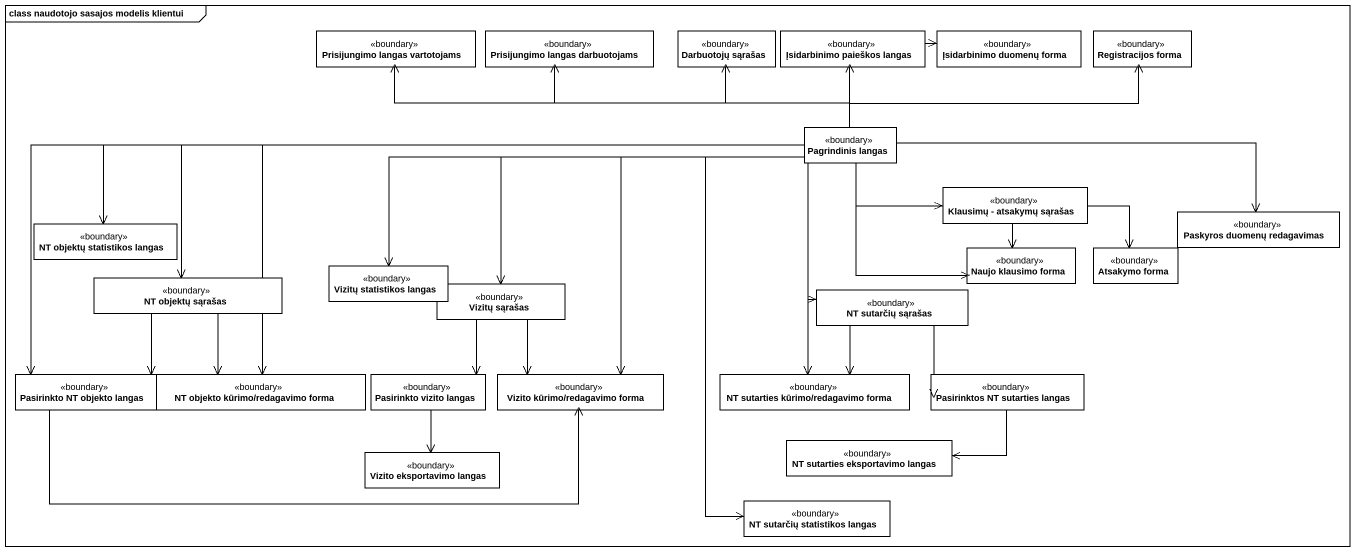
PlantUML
@startuml
mainframe class naudotojo sasajos modelis klientui
hide circle
hide empty members
class "Prisijungimo langas vartotojams" as Prisijungimo_langas <<boundary>>
class "Prisijungimo langas darbuotojams" as Prisijungimo_langas_2 <<boundary>>
class "Darbuotojų sąrašas" as Darbuotojų_sąrašas <<boundary>>
class "Įsidarbinimo paieškos langas" as Įsidarbinimo_paieškos_langas <<boundary>>
class "Įsidarbinimo duomenų forma" as Įsidarbinimo_duomenų_forma <<boundary>>
class "Registracijos forma" as Registracijos_forma <<boundary>>
class "Pagrindinis langas" as Pagrindinis_langas <<boundary>>
class "Klausimų - atsakymų sąrašas" as Klausimų_atsakymų_sąrašas <<boundary>>
class "NT objektų statistikos langas" as NT_objektų_statistikos <<boundary>>
class "Paskyros duomenų redagavimas" as Paskyros_duomenų_redagavimas <<boundary>>
class "Vizitų statistikos langas" as Vizitų_statistikos_langas <<boundary>>
class "Naujo klausimo forma" as Naujo_klausimo_forma <<boundary>>
class "Atsakymo forma" as Atsakymo_forma <<boundary>>
class "NT objektų sąrašas" as NT_objektų_sąrašas <<boundary>>
class "Vizitų sąrašas" as Vizitų_sąrašas <<boundary>>
class "NT sutarčių sąrašas" as NT_sutarčių_sąrašas <<boundary>>
class "Pasirinkto NT objekto langas" as Pasirinkto_NT_objekto_langas <<boundary>>
class "NT objekto kūrimo/redagavimo forma" as NT_objekto_kūrimo <<boundary>>
class "Pasirinkto vizito langas" as Pasirinkto_vizito_langas <<boundary>>
class "Vizito kūrimo/redagavimo forma" as Vizito_kūrimo_redagavimo <<boundary>>
class "NT sutarties kūrimo/redagavimo forma" as NT_sutarties_kūrimo <<boundary>>
class "Pasirinktos NT sutarties langas" as Pasirinktos_NT_sutarties <<boundary>>
class "Vizito eksportavimo langas" as Vizito_eksportavimo_langas <<boundary>>
class "NT sutarties eksportavimo langas" as NT_sutarties_eksportavimo <<boundary>>
class "NT sutarčių statistikos langas" as NT_sutarčių_statistikos <<boundary>>
Įsidarbinimo_paieškos_langas -right-> Įsidarbinimo_duomenų_forma
Pagrindinis_langas -left-> Prisijungimo_langas
Pagrindinis_langas -left-> Prisijungimo_langas_2
Pagrindinis_langas -up-> Darbuotojų_sąrašas
Pagrindinis_langas -up-> Įsidarbinimo_paieškos_langas
Pagrindinis_langas -right-> Registracijos_forma
Pagrindinis_langas -right-> Klausimų_atsakymų_sąrašas
Pagrindinis_langas -left-> NT_objektų_statistikos
Pagrindinis_langas -right-> Paskyros_duomenų_redagavimas
Pagrindinis_langas -left-> Vizitų_statistikos_langas
Pagrindinis_langas --> Naujo_klausimo_forma
Pagrindinis_langas -left-> NT_objektų_sąrašas
Pagrindinis_langas -left-> Vizitų_sąrašas
Pagrindinis_langas --> NT_sutarčių_sąrašas
Pagrindinis_langas -left-> Pasirinkto_NT_objekto_langas
Pagrindinis_langas -left-> NT_objekto_kūrimo
Pagrindinis_langas --> Vizito_kūrimo_redagavimo
Pagrindinis_langas --> NT_sutarties_kūrimo
Pagrindinis_langas --> NT_sutarčių_statistikos
Klausimų_atsakymų_sąrašas --> Naujo_klausimo_forma
Klausimų_atsakymų_sąrašas -right-> Atsakymo_forma
NT_objektų_sąrašas --> Pasirinkto_NT_objekto_langas
NT_objektų_sąrašas --> NT_objekto_kūrimo
Vizitų_sąrašas --> Pasirinkto_vizito_langas
Vizitų_sąrašas --> Vizito_kūrimo_redagavimo
NT_sutarčių_sąrašas --> NT_sutarties_kūrimo
NT_sutarčių_sąrašas --> Pasirinktos_NT_sutarties
Pasirinkto_NT_objekto_langas -right-> Vizito_kūrimo_redagavimo
Pasirinkto_vizito_langas --> Vizito_eksportavimo_langas
Pasirinktos_NT_sutarties -left-> NT_sutarties_eksportavimo
@enduml
